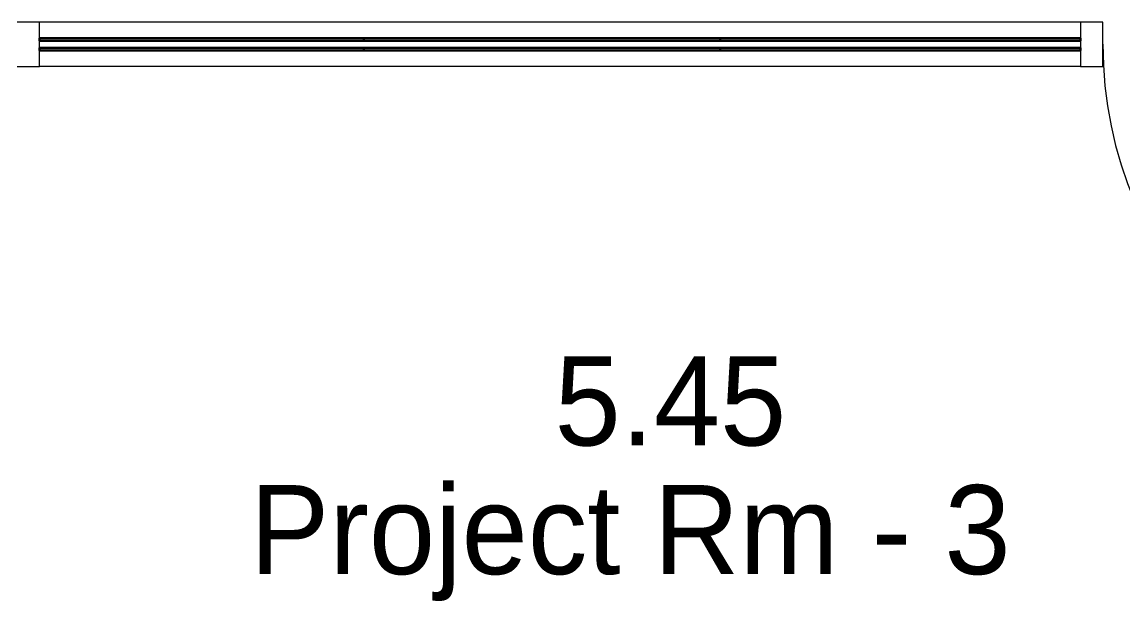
# Model space of a CAD drawing. Header units: millimetres. Extents: x 155927 to 326028, y -36033 to 97293.
# Drawn here: x 169427 to 171898, y 25605 to 26905 of the extents above; entities that cross this region are included whole.
import ezdxf

# ---------------------------------------------------------------- set-up
doc = ezdxf.new("R2010")
doc.units = ezdxf.units.MM
doc.header["$MEASUREMENT"] = 0
for name, color, linetype, lineweight in [('A-AREA-IDEN', 7, 'CONTINUOUS', 9), ('A-DOOR', 4, 'CONTINUOUS', 9), ('A-GLAZ-CURT', 7, 'CONTINUOUS', 9), ('A-GLAZ-CWMG', 7, 'CONTINUOUS', 9)]:
    doc.layers.add(name, color=color, linetype=linetype, lineweight=lineweight)
doc.styles.add('Century Gothic', font='GOTHIC.TTF', dxfattribs={"height": 200})

msp = doc.modelspace()

# ---------------------------------------------------------------- hatches: boundary and pattern name
at = {"layer": 'A-GLAZ-CURT'}
h = msp.add_hatch(color=256, dxfattribs=at)
h.paths.add_polyline_path([(170195.2, 26841.4), (170195.2, 26847.4), (169466.4, 26847.4), (169466.4, 26841.4), (169611.7, 26841.4)], flags=0)
h.paths.add_polyline_path([(170195.2, 26863.4), (170195.2, 26869.4), (169466.4, 26869.4), (169466.4, 26863.4), (169611.7, 26863.4)], flags=0)
h = msp.add_hatch(color=256, dxfattribs=at)
h.paths.add_polyline_path([(170824.9, 26841.4), (170995.2, 26841.4), (170995.2, 26847.4), (170195.2, 26847.4), (170195.2, 26841.4)], flags=0)
h.paths.add_polyline_path([(170824.9, 26863.4), (170995.2, 26863.4), (170995.2, 26869.4), (170195.2, 26869.4), (170195.2, 26863.4)], flags=0)
h = msp.add_hatch(color=256, dxfattribs=at)
h.paths.add_polyline_path([(171805.2, 26841.4), (171805.2, 26847.4), (170995.2, 26847.4), (170995.2, 26841.4)], flags=0)
h.paths.add_polyline_path([(171805.2, 26863.4), (171805.2, 26869.4), (170995.2, 26869.4), (170995.2, 26863.4)], flags=0)

# ---------------------------------------------------------------- linework, layer by layer
at = {"layer": 'A-DOOR'}
msp.add_arc((172765.2, 26855.4), 910, 180, 270, dxfattribs=at)
at = {"layer": 'A-GLAZ-CURT', "lineweight": 30}
for p, q in [((170195.2, 26869.4), (169466.4, 26869.4)), ((169466.4, 26869.4), (169466.4, 26863.4)), ((169466.4, 26863.4), (170195.2, 26863.4)), ((170195.2, 26863.4), (170195.2, 26869.4)), ((170995.2, 26869.4), (170195.2, 26869.4)), ((170195.2, 26869.4), (170195.2, 26863.4)), ((170195.2, 26863.4), (170995.2, 26863.4)), ((170995.2, 26863.4), (170995.2, 26869.4)), ((171805.2, 26869.4), (170995.2, 26869.4)), ((170995.2, 26869.4), (170995.2, 26863.4)), ((170995.2, 26863.4), (171805.2, 26863.4)), ((171805.2, 26863.4), (171805.2, 26869.4)), ((170195.2, 26847.4), (169466.4, 26847.4)), ((169466.4, 26847.4), (169466.4, 26841.4)), ((169466.4, 26841.4), (170195.2, 26841.4)), ((170195.2, 26841.4), (170195.2, 26847.4)), ((170995.2, 26847.4), (170195.2, 26847.4)), ((170195.2, 26847.4), (170195.2, 26841.4)), ((170195.2, 26841.4), (170995.2, 26841.4)), ((170995.2, 26841.4), (170995.2, 26847.4)), ((171805.2, 26847.4), (170995.2, 26847.4)), ((170995.2, 26847.4), (170995.2, 26841.4)), ((170995.2, 26841.4), (171805.2, 26841.4)), ((171805.2, 26841.4), (171805.2, 26847.4))]:
    msp.add_line(p, q, dxfattribs=at)
at = {"layer": 'A-GLAZ-CWMG', "lineweight": 20}
for p, q in [((169466.4, 26905.4), (169416.4, 26905.4)), ((169466.4, 26805.4), (169466.4, 26905.4)), ((169416.4, 26805.4), (169466.4, 26805.4))]:
    msp.add_line(p, q, dxfattribs=at)
at = {"layer": 'A-GLAZ-CWMG'}
for p, q in [((170195.2, 26905.4), (169466.4, 26905.4)), ((170995.2, 26905.4), (170195.2, 26905.4)), ((171805.2, 26905.4), (170995.2, 26905.4)), ((170195.2, 26805.4), (169466.4, 26805.4)), ((170995.2, 26805.4), (170195.2, 26805.4)), ((171805.2, 26805.4), (170995.2, 26805.4))]:
    msp.add_line(p, q, dxfattribs=at)
at = {"layer": 'A-GLAZ-CWMG', "lineweight": 20, "extrusion": (0, 0, -1)}
for p, q in [((171855.2, 26905.4), (171805.2, 26905.4)), ((171805.2, 26905.4), (171805.2, 26805.4)), ((171855.2, 26805.4), (171855.2, 26905.4)), ((171805.2, 26805.4), (171855.2, 26805.4))]:
    msp.add_line(p, q, dxfattribs=at)

# ---------------------------------------------------------------- texts
at = {"layer": 'A-AREA-IDEN', "style": 'Century Gothic'}
for s, p in [('5.45', (170623.3, 25954.2)), ('Project Rm - 3', (169938.9, 25665.2))]:
    msp.add_text(s, height=200, dxfattribs=at).set_placement(p)

doc.saveas('drawing.dxf')
